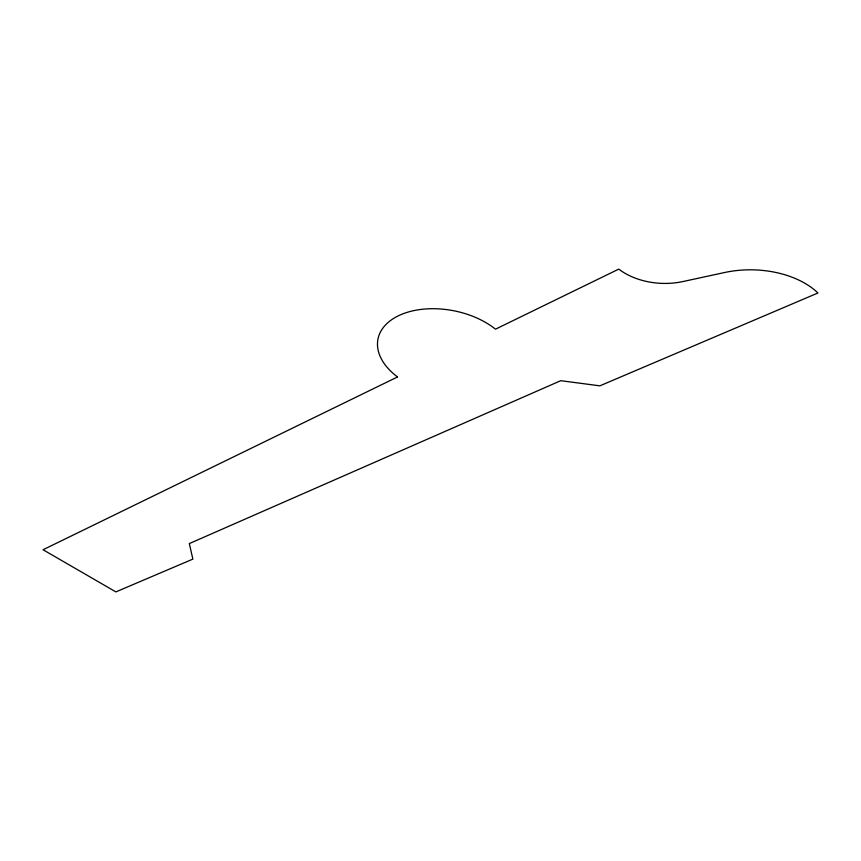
<?xml version="1.0" encoding="UTF-8"?>
<svg xmlns="http://www.w3.org/2000/svg" width="861" height="861" viewBox="0 0 861 861"><rect width="100%" height="100%" fill="white"/><g stroke="black" fill="none" stroke-linecap="round" stroke-linejoin="round"><path stroke-width="1.29" d="M397.534 376.946L43.05 549.748L115.88 591.894L192.875 559.112L189.312 543.592L560.748 380.691L599.869 385.836L817.95 292.988A79.244 49.723 1.1 0 0 724.661 272.506L682.891 281.558A59.474 40.101 2.9 0 1 618.758 269.106L495.505 329.182A68.826 42.34 11 0 0 398.299 315.836A68.826 42.34 11 0 0 397.534 376.946"/></g></svg>
